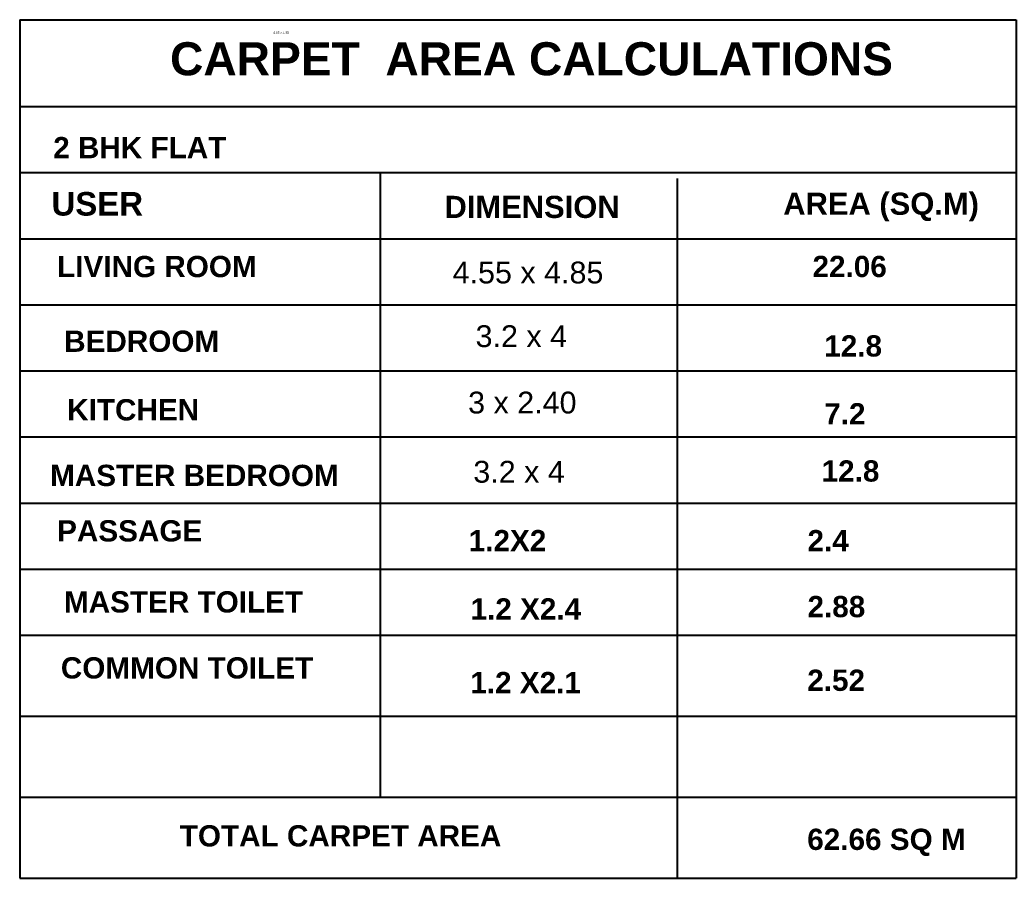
# Model space of a CAD drawing. Header units: metres. Extents: x 15463 to 32022, y 1223 to 33962.
# Drawn here: x 29630.9 to 29684.1, y 4295.6 to 4341.4 of the extents above; entities that cross this region are included whole.
import ezdxf

# ---------------------------------------------------------------- set-up
doc = ezdxf.new("R2010")
doc.units = ezdxf.units.M
doc.header["$LTSCALE"] = 0.1
doc.styles.add('20 scale', font='ARIALN.TTF')
doc.styles.get("Standard").update_dxf_attribs({"font": 'arial.ttf'})

msp = doc.modelspace()

# ---------------------------------------------------------------- linework, layer by layer
for p, q in [((29630.878, 4341.411), (29684.068, 4341.411)), ((29630.878, 4341.411), (29630.878, 4295.596)), ((29684.068, 4341.411), (29684.068, 4295.596)), ((29630.878, 4336.786), (29684.068, 4336.786)), ((29630.878, 4333.258), (29684.068, 4333.258)), ((29650.113, 4333.258), (29650.113, 4299.919)), ((29665.965, 4332.942), (29665.965, 4295.596)), ((29630.878, 4329.73), (29684.068, 4329.73)), ((29630.878, 4326.203), (29684.068, 4326.203)), ((29630.878, 4322.675), (29684.068, 4322.675)), ((29630.878, 4319.147), (29684.068, 4319.147)), ((29630.878, 4315.62), (29684.068, 4315.62)), ((29630.878, 4312.092), (29684.068, 4312.092)), ((29630.878, 4308.564), (29684.068, 4308.564)), ((29630.878, 4304.241), (29684.068, 4304.241)), ((29630.878, 4299.919), (29684.068, 4299.919)), ((29630.878, 4295.596), (29684.068, 4295.596))]:
    msp.add_line(p, q)

# ---------------------------------------------------------------- texts
for s, insert, char_height, attachment_point in [('4.55 x 4.85', (29644.408, 4340.675), 0.12005, 7), ('4.55 x 4.85', (29653.981, 4327.326), 1.16502, 7), ('3.2 x 4', (29660.092, 4323.928), 1.165, 9), ('3 x 2.40', (29660.598, 4320.383), 1.165, 9), ('3.2 x 4', (29659.972, 4317.871), 1.165, 3)]:
    msp.add_mtext(s, dxfattribs=dict(insert=insert, char_height=char_height, attachment_point=attachment_point))
at = {"linetype": 'Continuous', "lineweight": 9, "ltscale": 50, "attachment_point": 4, "style": '20 scale'}
for s, width, insert, char_height in [('{\\fArial|b1|i0|c0|p34;CARPET  AREA CALCULATIONS}', 7626.8059, (29638.895, 4339.325), 1.76385), ('{\\fArial|b1|i0|c0|p34;2 BHK FLAT    }', 7626.8059, (29632.654, 4334.593), 1.13484), ('{\\fArial|b1|i0|c0|p34;USER}', 2796.72532, (29632.563, 4331.585), 1.25983), ('{\\fArial|b1|i0|c0|p34;DIMENSION}', 2796.72532, (29653.549, 4331.421), 1.18109), ('{\\fArial|b1|i0|c0|p34;AREA (SQ.M)}', 2796.72532, (29671.637, 4331.421), 1.18109), ('{\\fArial|b1|i0|c0|p34;LIVING ROOM}', 2796.72532, (29632.863, 4328.237), 1.13484), ('{\\fArial|b1|i0|c0|p34;22.06}', 7626.8059, (29673.198, 4328.241), 1.13484), ('{\\fArial|b1|i0|c0|p34;BEDROOM}', 2796.72532, (29633.239, 4324.249), 1.13484), ('{\\fArial|b1|i0|c0|p34;12.8}', 7626.8059, (29673.825, 4323.999), 1.13484), ('{\\fArial|b1|i0|c0|p34;KITCHEN}', 2796.72532, (29633.401, 4320.589), 1.13484), ('{\\fArial|b1|i0|c0|p34;7.2}', 7626.8059, (29673.825, 4320.383), 1.13484), ('{\\fArial|b1|i0|c0|p34;MASTER BEDROOM}', 2796.72532, (29632.489, 4317.086), 1.13484), ('{\\fArial|b1|i0|c0|p34;12.8}', 7626.8059, (29673.685, 4317.323), 1.13484), ('{\\fArial|b1|i0|c0|p34;PASSAGE}', 2796.72532, (29632.863, 4314.126), 1.13484), ('{\\fArial|b1|i0|c0|p34;1.2X2}', 7626.8059, (29654.842, 4313.609), 1.13484), ('{\\fArial|b1|i0|c0|p34;2.4}', 7626.8059, (29672.93, 4313.609), 1.13484), ('{\\fArial|b1|i0|c0|p34;MASTER TOILET}', 2796.72532, (29633.229, 4310.333), 1.13484), ('{\\fArial|b1|i0|c0|p34;1.2 X2.4}', 2796.72532, (29654.938, 4309.966), 1.13484), ('{\\fArial|b1|i0|c0|p34;2.88}', 7626.8059, (29672.93, 4310.082), 1.13484), ('{\\fArial|b1|i0|c0|p34;COMMON TOILET}', 2796.72532, (29633.063, 4306.809), 1.13484), ('{\\fArial|b1|i0|c0|p34;1.2 X2.1}', 2796.72532, (29654.926, 4306.033), 1.13484), ('{\\fArial|b1|i0|c0|p34;2.52}', 7626.8059, (29672.917, 4306.149), 1.13484), ('{\\fArial|b1|i0|c0|p34;TOTAL CARPET AREA}', 2796.72532, (29639.413, 4297.843), 1.13484), ('{\\fArial|b1|i0|c0|p34;62.66 SQ M}', 7626.8059, (29672.917, 4297.503), 1.13484)]:
    msp.add_mtext_dynamic_manual_height_columns(s, width=width, gutter_width=1125, heights=[960.895], dxfattribs=dict(at, insert=insert, char_height=char_height))

doc.saveas('drawing.dxf')
